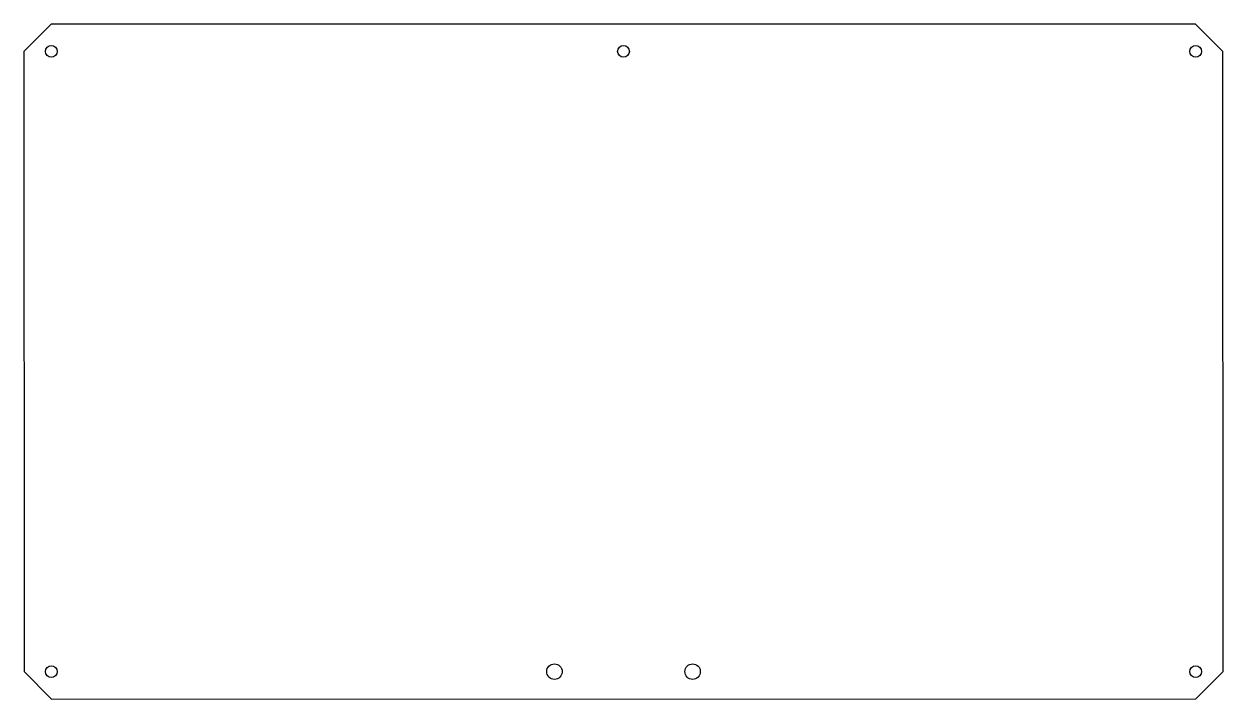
# Model space of a CAD drawing. Header units: millimetres. Extents: x 4 to 352, y -200 to -3.
import ezdxf

# ---------------------------------------------------------------- set-up
doc = ezdxf.new("R2010")
doc.units = ezdxf.units.MM
doc.layers.get('0').update_dxf_attribs({"linetype": 'CONTINUOUS'})

msp = doc.modelspace()

# ---------------------------------------------------------------- linework, layer by layer
msp.add_lwpolyline([(344.16, -199.69), (352.11, -191.74), (352.1, -11.45), (344.15, -3.5), (11.45, -3.5), (3.5, -11.45), (3.51, -191.75), (11.46, -199.7)], close=True)
for centre, radius in [((11.45, -11.45), 1.7), ((177.8, -11.45), 1.7), ((344.15, -11.45), 1.7), ((11.46, -191.75), 1.7), ((157.73, -191.74), 2.25), ((197.89, -191.74), 2.25), ((344.16, -191.74), 1.7)]:
    msp.add_circle(centre, radius)

doc.saveas('drawing.dxf')
